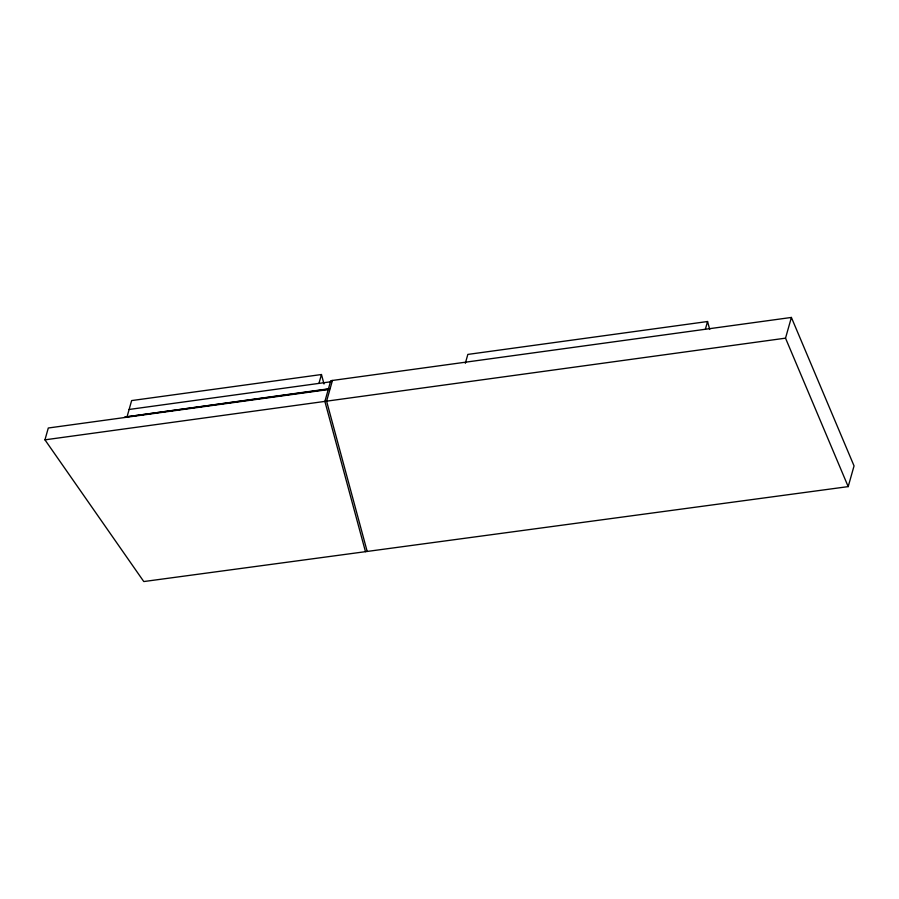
<?xml version="1.0" encoding="UTF-8"?>
<svg xmlns="http://www.w3.org/2000/svg" width="899" height="899" viewBox="0 0 899 899"><rect width="100%" height="100%" fill="white"/><g stroke="black" fill="none" stroke-linecap="round" stroke-linejoin="round"><path stroke-width="1.35" d="M365.477 551.671L324.887 401.404L330.742 380.693L791.39 317.448L854.05 465.907L848.195 486.617L143.784 581.552L44.95 439.836L48.299 428.003L328.236 389.57M126.062 416.911L330.012 388.626M126.973 417.057L131.636 400.583L321.46 374.523L324.011 383.985M318.943 383.39L321.46 374.523M332.45 380.457L326.595 401.168L367.185 551.435M465.322 363.297L467.84 354.42L707.558 321.516L709.704 329.45M705.4 329.124L707.558 321.516M848.195 486.617L785.524 338.159L791.39 317.448M129.119 409.461L330.866 381.76M124.467 417.136L328.54 389.121M44.95 439.836L785.524 338.159"/></g></svg>
